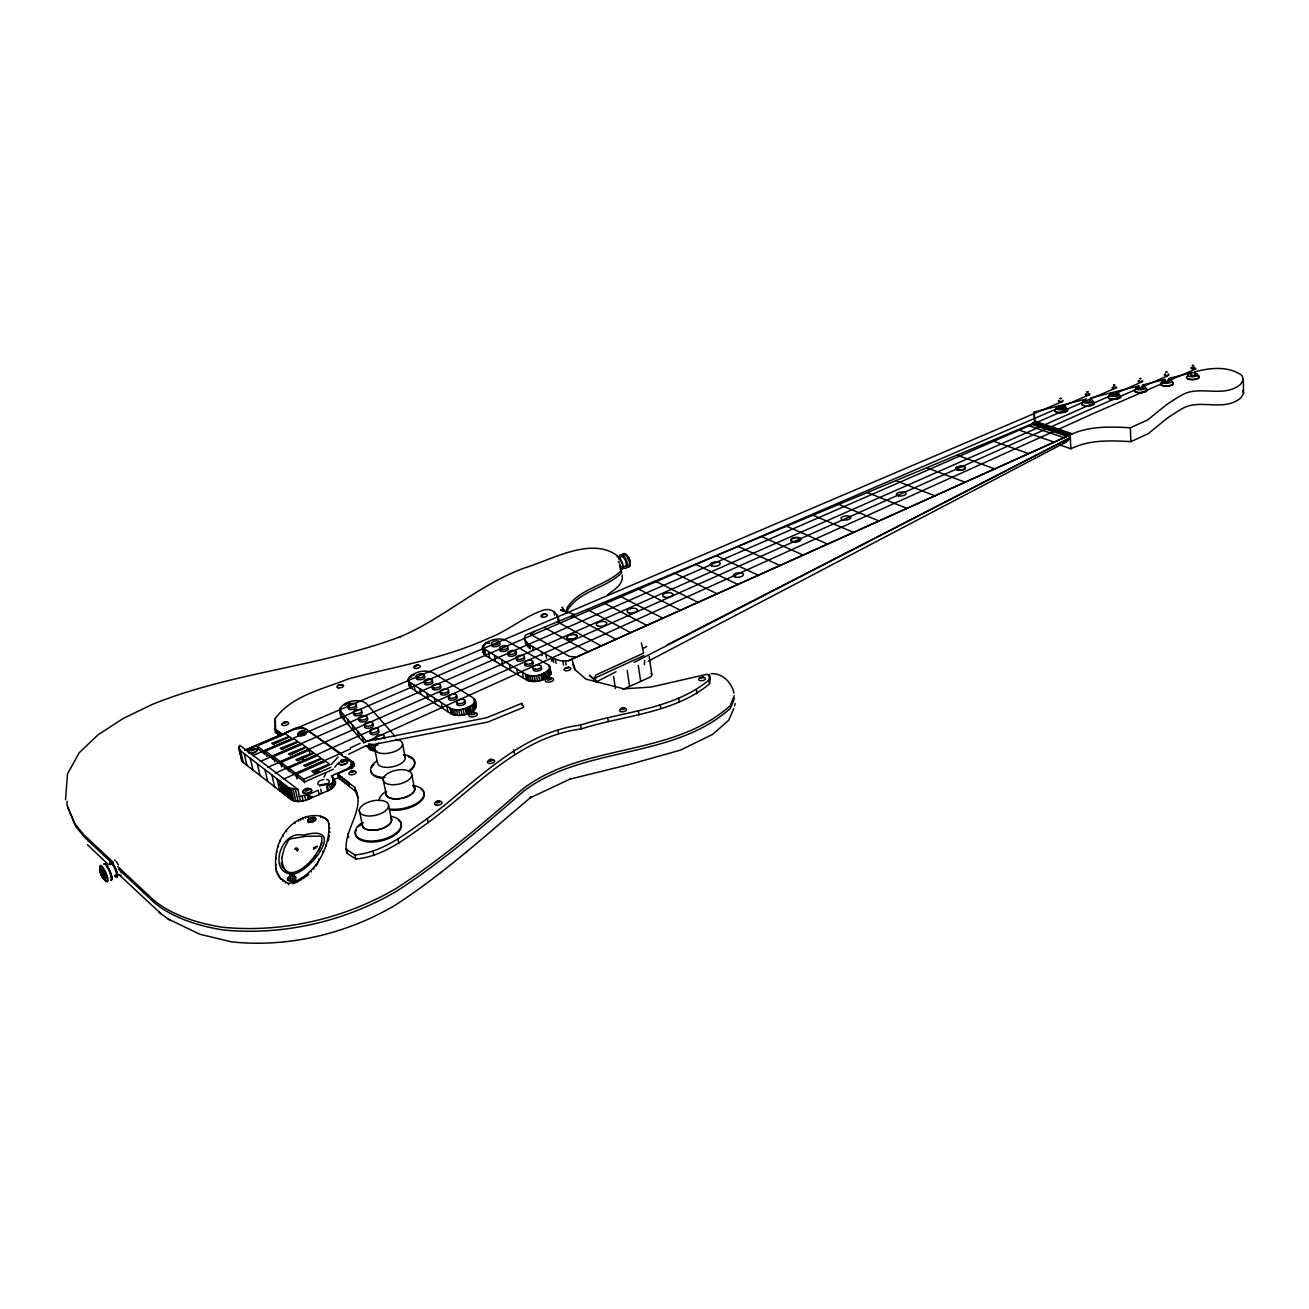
<?xml version="1.0" encoding="UTF-8"?>
<svg xmlns="http://www.w3.org/2000/svg" width="1309" height="1309" viewBox="0 0 1309 1309"><rect width="100%" height="100%" fill="white"/><g stroke="black" fill="none" stroke-linecap="round" stroke-linejoin="round"><path stroke-width="1.5" d="M362.266 736.525L363.477 742.285L341.305 716.759L340.864 714.698M340.864 715.761C334.711 702.393 358.83 696.633 366.52 703.735L394.893 736.116M279.668 732.304L280.535 736.083L275.463 732.435L274.71 719.263C291.498 695.439 322.832 689.319 348.325 678.896C395.613 666.379 444.684 658.591 489.402 637.892C508.841 630.513 524.827 615.77 544.74 609.781C552.071 608.145 558.321 614.052 559.107 621.12M275.463 732.435L275.545 724.891M276.559 871.892C272.272 850.997 282.155 826.094 302.837 818.043C311.035 814.64 326.825 813.085 329.001 824.539M644.683 660.505L644.306 664.661M67.152 801.19L66.939 804.888L74.989 823.885L83.841 834.766L113.425 862.451M408.081 680.124C411.779 671.746 425.883 668.67 433.754 673.268L473.465 698.106C478.505 707.662 456.906 712.505 450.034 708.087L409.226 681.924L408.081 680.124L410.339 687.536L451.114 713.814C459.983 718.33 481.368 713.127 475.069 699.742M409.177 685.736L409.701 683.658M345.232 756.569L353.283 762.165L354.51 764.98L351.041 767.958L337.542 773.979L354.641 787.347C366.945 809.633 341.665 830.511 346.803 853.124L355.819 859.031C383.619 856.511 406.101 838.087 428.092 822.608C475.838 787.2 519.002 737.065 581.18 728.933C624.049 715.189 673.579 713.618 709.543 683.871L709.511 675.493L707.089 674.25L651.178 687.029L623.951 688.845L585.843 679.109L575.42 669.979L572.246 660.44M709.543 683.871L709.511 675.493M550.991 673.922L549.158 665.381L507.434 641.148C498.418 634.75 473.58 643.521 485.852 655.76L526.611 679.976C534.53 683.56 545.738 680.729 550.991 673.922L549.878 666.265M550.173 667.246C546.36 675.248 533.483 677.784 525.629 674.315L482.448 647.775M346.803 853.124L347.278 849.279M276.297 870.763L280.355 878.175L288.389 883.559C313.882 877.668 330.784 848.265 328.755 823.426M734.66 706.026L735.085 703.424M348.554 754.295L366.356 745.59M566.781 613.381L567.648 609.847C580.296 590.359 605.871 588.494 621.66 572.835L620.335 566.748M565.963 612.808L567.272 607.507C579.952 588.036 605.527 586.187 621.317 570.544L619.991 564.457M328.968 837.956L328.117 840.934L327.872 839.805M300.628 801.484L297.896 789.392L239.842 745.312L238.614 747.766L242.198 761.658L292.251 800.437L298.174 801.615L305.782 800.404L327.643 790.865C331.226 789.72 337.869 784.729 333.206 781.097M334.924 784.156L333.828 778.56L331.275 776.008L347.392 768.71L350.485 766.19L351.63 762.46L306.11 729.146L300.334 728.246L293.101 729.506L244.619 750.302M320.95 845.516L322.161 842.505M733.776 708.578L728.737 720.245L712.538 734.447L680.5 750.09L629.613 764.44L569.464 779.248L570.266 778.97L530.047 797.885L531.356 796.854C486.801 834.34 443.636 873.937 394.533 905.583C346.051 934.102 287.751 947.732 231.611 941.891L199.688 934.217L168.157 918.983M734.496 698.253L730.455 708.3C672.711 759.989 584.747 745.296 523.862 791.012C483.054 826.454 441.967 861.944 396.463 891.298C344.692 921.601 282.564 935.968 222.71 929.881A203.566 100.171 -13.2 0 1 154.037 902.441L118.497 869.127M734.185 695.75L730.144 705.78C672.27 757.338 584.37 742.808 523.404 788.427C482.563 823.836 441.444 859.293 395.907 888.615C344.071 918.885 281.926 933.252 222.023 927.181A203.697 100.04 -13.2 0 1 153.333 899.807L117.794 866.542M324.043 777.153L326.056 772.801M593.533 679.895L595.906 675.002L643.635 653.126L641.345 642.932M594.711 680.713L596.282 677.44L643.995 655.547M318.234 851.357L320.361 847.021M318.48 861.584L316.058 866.083L315.813 864.954M571.297 617.488L574.275 615.132M1194.201 372.034C1209.614 367.731 1228.431 365.62 1242.045 375.552L1243.337 379.937L1243.55 393.502L1240.768 397.952C1223.784 412.253 1200.14 398.296 1182.371 408.572A363.951 142.436 0.6 0 0 1166.384 418.831L1148.271 433.639L1130.894 441.64C1110.785 440.478 1089.448 439.595 1070.877 448.791L1057.721 444.258M1243.337 379.937L1240.556 384.355C1223.49 398.541 1199.846 384.748 1181.994 394.958A365.096 141.012 0.5 0 0 1165.959 405.135L1147.78 419.829L1130.371 427.781C1109.541 426.57 1087.468 425.9 1068.389 435.717M327.643 790.865L326.661 786.48L332.748 782.373L333.828 778.56M313.996 858.131L315.813 855.497M1034.339 422.332L1071.237 434.473L1068.684 435.602L1032.899 423.511L1034.339 422.332L1032.899 423.511M1034.846 421.678L1034.372 422.872L525.334 635.176L524.484 637.614L525.711 644.093M331.275 764.521L338.147 756.913M334.695 767.27L337.837 763.507M307.19 865.904L310.053 863.187M607.638 594.842C613.643 589.803 623.722 584.681 622.184 575.191M345.903 849.066L354.919 854.957C382.752 852.421 405.25 834.046 427.29 818.583C475.102 783.207 518.348 733.171 580.558 725.039C623.46 711.311 672.99 709.74 709.036 680.042M465.644 852.666L467.198 851.439M440.38 872.923L441.853 871.745M306.322 876.245L308.515 874.559L308.253 873.414M302.772 878.699L305.226 877.095L304.964 875.95M366.356 745.917L487.962 721.995L523.715 707.318L522.029 703.375L521.587 705.06M292.725 882.708L292.987 883.853L297.454 881.742L301.545 879.484L301.283 878.355M1065.87 442.147L648.2 661.192M350.616 747.783L360.139 743.299M596.004 682.054L615.999 671.746M634.178 662.387L1070.32 437.681A31.76 19.766 63.9 0 1 1063.104 443.424M667.23 644.83L1070.304 437.648M330.424 787.805L331.112 787.478A9.948 4.761 -13 0 0 335.071 781.048L334.351 780.393M622.822 689.499L649.395 677.457A6.66 3.109 -8.4 0 0 651.113 673.431M283.366 779.182L350.419 748.912M363.46 743.021L1095.568 412.531L1196.001 368.876M525.04 640.166L528.574 644.273L553.003 658.312L560.317 660.767L568.221 660.783L1070.173 434.948L1070.877 448.791M1070.173 434.948L568.221 660.783M643.194 648.25L645.026 647.431A6.709 3.043 -8.3 0 0 646.679 646.319M275.446 773.128L1088.368 410.175L1167.775 375.798M332.617 780.197L340.095 776.892M267.87 767.319L1141.873 381.901M330.113 764.571L313.473 772.457L311.853 771.246L329.459 764.096L325.728 761.363L296.848 774.028L303.803 779.28L330.964 767.319M333.37 769.234L304.408 781.997L297.454 776.728M314.062 773.259L318.856 771.148M298.583 796.592L308.139 794.71L309.137 799.112M260.246 761.494L1114.221 388.626M288.814 768.088L295.687 773.292L324.567 760.644L321.932 758.713L305.341 766.518L303.737 765.34L321.294 758.255L317.596 755.538L288.814 768.088L289.616 771.606M1032.866 422.971L1068.651 435.046L1071.22 433.933M302.33 756.913L295.981 759.678L297.552 760.856L314.095 753.117L316.696 755.015L287.915 767.549L281.108 762.411L309.791 749.975L313.456 752.642L302.33 756.913L303.115 760.414M309.022 749.255L306.453 747.357L289.976 755.031L288.405 753.869L305.815 746.899L302.199 744.265L273.614 756.586L280.355 761.674L309.022 749.255L309.808 752.74M252.67 755.686L1089.104 394.876A2.274 0.851 -3.6 0 0 1088.63 393.567M265.563 751.055L272.239 756.095L300.808 743.774L298.256 741.908L281.828 749.517L280.29 748.355L297.634 741.45L294.05 738.832L265.563 751.055L266.856 756.569M534.416 631.511L530.734 634.456L569.497 656.431L577.302 657.069M257.137 745.983L263.731 750.973L292.218 738.751L289.698 736.902L273.319 744.445L271.781 743.299L289.076 736.443L285.542 733.858L257.137 745.983L257.955 749.452M245.814 749.877L1062.368 401.536M521.767 703.358L486.637 717.725L365.244 741.565M1191.714 367.322C1187.95 369.138 1197.277 369.318 1194.446 367.305M293.396 874.134C311.182 871.107 347.54 822.952 303.246 835.224C280.241 829.415 267.281 874.608 293.396 874.134L293.674 875.279M1034.732 423.691L1034.045 412.09L1086.535 398.95M1090.43 397.969L1138.634 385.959M1142.413 385.01L1164.879 379.414M1168.593 378.481L1192.646 372.476M238.614 747.766L240.496 750.793L288.684 787.854L297.896 789.392M377.794 745.426L368.762 743.839L369.972 749.632L376.796 751.35M1192.826 367.158L1193.972 367.191M290.287 873.643L293.658 873.725M711.147 673.66C722.601 672.957 731.747 682.693 734.005 693.148M1034.977 421.22L1072.431 433.819M1036.777 422.872L1071.237 434.473M1036.253 423.511L1068.291 434.31M1031.279 424.181L1067.195 436.355M1028.219 425.507L1064.184 437.713M574.52 614.592L560.612 609.847L564.228 611.532L562.134 607.131L565.144 611.614M1017.977 429.679L1054.105 442.082M991.927 440.658L1028.629 453.585M957.157 455.156L994.905 468.949M926.772 467.755L965.093 482.187M895.929 480.665L935.019 495.849M867.425 492.56L907.202 508.481M838.856 504.423L879.075 520.998M813.053 515.255L853.533 532.387M786.594 526.267L827.812 544.168M761.674 536.608L803.399 555.196M738.276 546.458L780.164 565.586M716.301 555.654L758.435 575.306M695.652 564.326L738.227 584.616M674.511 573.031L717.316 593.877M655.318 581.147L698.351 602.516M637.401 588.51L680.745 610.452M619.697 595.988L662.943 618.273M603.482 602.68L646.908 625.44M587.266 609.519L630.807 632.722M572.213 615.705L616.228 639.528M557.601 621.971L601.469 646.073M544.429 627.518L588.575 652.111M305.946 729.244C298.419 723.386 289.551 732.238 282.433 734.3L274.595 728.655M337.542 773.979L338.393 777.873L355.475 791.291L358.012 797.688M307.55 730.357L342.254 754.491M351.581 764.276L354.101 766.043L353.283 762.165M118.841 874.51L160.892 913.649M158.749 912.078L170.203 920.472M274.236 759.269L280.977 764.358M281.73 765.094L288.536 770.248M289.42 770.788L296.309 775.992M266.185 753.722L272.845 758.762M257.758 748.65L264.353 753.64M474.529 703.817L475.445 704.52M598.082 682.496L589.443 675.182L592.715 678.602M287.276 872.449L282.302 866.754L281.19 862.762M111.216 862.304L84.545 837.302L75.693 826.388L67.626 807.375M108.565 864.824L87.474 844.73M367.191 746.555L369.972 749.632M627.715 558.436L628.467 559.728M339.653 710.1L365.964 740.763M617.341 555.736C591.128 536.199 551.187 559.99 524.434 567.959L523.502 568.351C478.832 584.796 443.702 618.421 400.145 636.796L400.963 636.469C320.361 666.903 232.56 671.926 152.351 704.373L123.111 718.526L97.913 734.905L79.227 752.74L67.479 773.914L65.565 799.734M550.107 671.026L551.122 672.891M351.908 765.732L352.661 767.99L350.992 761.396M709.658 678.406L710.018 679.322M572.835 664.17L574.749 669.913M1242.683 390.54L1243.55 393.502M240.496 750.793L243.294 762.558M238.991 746.555L241.331 756.324M239.4 749.91L242.198 761.658M250.215 758.271L252.997 770.085M275.806 867.834L276.084 868.98M277.213 873.447L277.475 874.592M244.194 753.64L246.992 765.421M278.097 845.565L278.359 846.678M285.264 881.988L285.526 883.133M257.268 763.687L260.049 775.55M276.641 851.357L276.903 852.47M282.597 880.204L282.859 881.333M275.839 857.526L276.117 858.655M280.355 878.175L280.617 879.321M278.555 875.934L278.833 877.063M275.708 864.104L275.97 865.233M263.731 750.973L264.533 754.442M282.924 835.126L283.186 836.238M289.796 874.428L290.058 875.574M264.925 769.577L267.707 781.489M280.191 840.165L280.453 841.278M288.389 883.559L288.651 884.704M273.614 756.586L274.825 761.822M279.128 780.491L282.008 792.583M272.239 756.095L273.041 759.58M276.968 778.839L279.733 790.816M286.278 830.446L286.54 831.559M297.192 880.597L297.454 881.742M271.863 774.912L274.645 786.873M275.414 729.244L276.264 733.007M288.684 787.854L291.449 799.914M288.095 787.396L290.86 799.455M287.08 786.611L289.845 798.67M281.108 762.411L281.926 765.912M294.901 822.15L295.163 823.263M280.355 761.674L281.566 766.927M285.804 785.629L288.569 797.672M284.462 784.598L287.227 796.625M283.235 783.649L286 795.676M282.302 782.929L285.067 794.956M281.746 782.52L284.609 794.596M281.468 782.291L284.233 794.301M281.026 781.964L283.791 793.974M280.519 781.571L283.284 793.581M279.995 781.178L282.777 793.172M279.553 780.818L282.319 792.829M476.116 705.469L476.345 706.484M302.837 818.043L303.083 819.156M313.685 867.916L313.947 869.045M295.425 789.54L298.174 801.615M300.53 819.009L300.775 820.121M293.151 789.425L295.916 801.501M287.915 767.549L288.716 771.066M311.166 870.73L311.427 871.876M298.419 820.039L298.681 821.152M291.154 789.032L293.903 801.108M274.71 719.263L275.577 723.01M277.344 730.635L278.212 734.414M289.485 788.378L292.251 800.437M304.784 795.987L305.782 800.404M319.02 858.949L319.281 860.095M307.91 816.456L308.155 817.552M302.199 796.657L303.197 801.075M296.848 774.028L297.65 777.562M295.687 773.292L296.963 778.888M305.292 817.192L305.553 818.289M322.881 851.292L323.143 852.421M310.577 798.457L309.595 794.056L318.185 790.243L319.167 794.645M313.456 815.523L313.718 816.62M303.803 779.28L304.604 782.815M307.32 795.07L308.319 799.472M320.656 789.147L321.621 793.549M329.672 831.313L329.917 832.426M326.661 819.139L326.906 820.252M325.45 818.24L325.696 819.352M329.148 835.338L329.393 836.467M324.027 817.454L324.272 818.567M322.374 816.816L322.619 817.929M320.492 816.292L320.738 817.405M325.81 845.025L326.056 846.154M327.479 786.12L328.444 790.505M329.524 827.435L329.77 828.548M327.643 820.154L327.888 821.267M333.157 777.481L334.122 781.849M332.551 776.941L334.564 785.433M332.453 776.859L333.402 781.244M332.748 782.373L333.697 786.758M331.422 783.682L332.371 788.067M329.655 784.942L330.621 789.327M339.456 775.353L340.307 779.248M354.919 854.957L355.819 859.031M347.834 833.751L348.718 837.776M348.341 781.637L349.176 785.564M346.41 780.246L347.245 784.173M344.022 778.642L344.856 782.553M341.829 776.957L342.68 780.868M373.016 851.537L373.883 855.611M343.514 715.025L344.742 720.719M340.078 707.956L340.896 711.72M340.929 712.063L342.14 717.741M351.63 762.46L352.546 766.812M339.653 709.036L341.305 716.759M351.352 764.914L351.974 767.81M350.485 766.19L351.107 769.103M354.641 787.347L355.475 791.291M359.288 810.467L362.331 824.67M352.416 725.219L353.626 730.946M347.54 719.639L348.75 725.35M357.537 731.093L358.748 736.836M374.587 748.568L377.45 762.329A14.186 6.774 -12 0 0 394.958 766.207A14.186 6.774 -12 0 0 403.483 754.72A22.384 10.717 -12 0 1 408.212 771.214M373.507 745.426L374.718 751.235M371.641 745.116L372.852 750.908M370.038 744.576L371.249 750.384M368.385 745.001L369.187 748.863M397.936 839.167L398.787 843.225M383.128 779.477L386.04 793.483M388.609 805.722A14.939 7.347 -12.6 0 1 366.553 815.834A14.939 7.347 -12.6 0 1 366.667 802.842A14.939 7.347 -12.6 0 1 388.609 805.722L391.555 819.941M402.583 744.085L405.348 757.846M427.29 818.583L428.092 822.608M411.811 774.846A14.595 7.052 -12 0 1 390.344 784.582A14.595 7.052 -12 0 1 390.246 772.163A14.595 7.052 -12 0 1 411.811 774.846L414.626 788.869M408.13 679.109L409.537 686.685M413.955 684.983L415.068 690.612M410.355 682.676L411.468 688.289M409.226 681.924L410.339 687.536M426.816 693.214L427.912 698.875M419.731 688.681L420.827 694.326M434.31 698.024L435.406 703.702M441.329 702.524L442.426 708.218M452.701 709.298L453.798 715.025M451.13 708.742L452.227 714.469M450.034 708.087L451.114 713.814M446.893 706.075L447.973 711.801M460.948 709.445L462.028 715.189M458.723 709.723L459.803 715.467M456.563 709.789L457.643 715.532M454.534 709.658L455.63 715.385M468.917 706.745L469.98 712.489M468.344 706.991L469.424 712.734M467.755 707.253L468.835 712.996M467.215 707.498L468.278 713.225M466.789 707.678L467.608 713.536M465.366 708.267L466.429 714.01M463.19 708.954L464.253 714.698M474.398 698.81L476.165 707.58M474.512 702.949L475.56 708.676M473.514 704.046L474.562 709.773M472.124 705.109L473.187 710.836M470.389 706.091L471.453 711.818M469.669 706.418L470.733 712.161M469.375 706.549L470.438 712.276M488.552 652.389L489.55 657.952M484.854 650.213L485.852 655.76M483.692 649.493L484.69 655.04M482.841 645.812L483.446 653.322M482.432 646.81L483.855 654.222M513.701 749.844L514.388 753.755M494.491 655.907L495.489 661.47M501.772 660.211L502.754 665.806M516.695 669.03L517.677 674.675M509.496 664.776L510.477 670.388M525.629 674.315L526.611 679.976M522.406 672.417L523.387 678.062M534.334 675.837L535.299 681.514M528.574 644.273L529.245 648.217M527.036 642.866L527.707 646.81M532.19 675.919L533.156 681.58M525.858 641.508L526.529 645.435M530.178 675.788L531.159 681.449M528.345 675.46L529.327 681.122M526.758 674.92L527.74 680.582M541.942 673.971L542.891 679.633M540.797 674.43L541.746 680.107M538.686 675.1L539.652 680.762M532.567 646.613L533.238 650.557M536.51 675.575L537.475 681.236M529.72 644.993L530.39 648.92M545.869 654.238L546.524 658.198M548.602 670.372L549.551 676.033M557.863 729.702L558.501 733.596M547.309 671.386L548.258 677.048M545.64 672.335L546.589 677.997M544.937 672.646L545.886 678.324M541.37 651.653L542.041 655.613M544.659 672.777L545.608 678.438M544.217 672.973L545.166 678.635M543.677 673.202L544.626 678.88M543.104 673.464L544.069 679.126M542.581 673.693L543.546 679.355M542.171 673.873L543.12 679.535M555.376 659.409L556.03 663.385M553.003 658.312L553.674 662.305M551.253 657.314L551.923 661.29M549.158 665.381L549.796 669.144M549.518 669.324L550.467 674.986M562.886 661.045L563.541 665.037M554.002 611.548L554.591 615.165M580.558 725.039L581.18 728.933M565.521 661.045L566.175 665.037M557.961 617.668L558.55 621.3L557.127 615.148M607.671 717.708L608.276 721.603M613.577 676.475L615.426 688.55M627.191 670.372L629.596 686.44M638.367 711L638.956 714.878M638.301 665.381L640.674 681.416M649.182 656.529L651.784 674.511M660.243 704.684L660.8 708.562M678.716 698.139L679.256 702M696.437 689.941L696.961 693.803M709.151 674.577L709.969 679.78M241.412 759.498L241.543 760.627M1034.045 412.09L1034.863 422.218M1130.371 427.781L1130.894 441.64M1062.384 400.325A2.274 0.851 -3.8 0 1 1062.221 401.601A2.274 0.851 -3.8 0 1 1058.899 401.618A2.274 0.851 -3.8 0 1 1059.652 400.341M1089.104 394.876A2.274 0.851 -3.6 0 1 1085.537 394.893A2.274 0.851 -3.6 0 1 1086.912 393.584M309.644 789A4.598 2.193 -13.2 0 1 310.037 792.599A4.598 2.193 -13.2 0 1 302.984 792.796A4.598 2.193 -13.2 0 1 307.419 789.065M304.441 731.535A4.385 2.013 -12.8 0 1 305.586 734.3A4.385 2.013 -12.8 0 1 299.27 735.707A4.385 2.013 -12.8 0 1 299.237 732.68M300.154 732.222A4.385 2.013 -12.8 0 1 301.201 731.846M326.612 779.428A5.907 2.814 -13 0 1 327.037 784.058A5.907 2.814 -13 0 1 317.989 784.238A5.907 2.814 -13 0 1 323.765 779.477M312.066 796.232A4.598 2.209 -13.3 0 1 311.313 796.821M309.268 797.737A4.598 2.209 -13.3 0 1 308.09 797.999M344.431 760.349A4.5 2.127 -12.6 0 1 347.425 762.525A4.5 2.127 -12.6 0 1 341.944 764.931A4.5 2.127 -12.6 0 1 338.949 762.754M341.076 761.102A4.5 2.127 -12.6 0 1 343.285 760.447M251.786 749.223A4.451 2.029 -13.5 0 1 256.924 749.877A4.451 2.029 -13.5 0 1 253.537 752.97A4.451 2.029 -13.5 0 1 248.415 752.315M248.334 751.791A4.451 2.029 -13.5 0 1 250.706 749.615M319.609 786.087A5.891 2.831 -13 0 1 323.225 784.189M324.73 783.862A5.891 2.831 -13 0 1 329.59 784.549M291.842 876.375A4.222 2.143 -14.2 0 1 295.327 878.928A4.222 2.143 -14.2 0 1 288.389 880.548A4.222 2.143 -14.2 0 1 290.762 876.621M310.004 818.583A4.042 1.98 -13.4 0 1 315.829 819.221A4.042 1.98 -13.4 0 1 310.38 822.167A4.042 1.98 -13.4 0 1 309.169 819.041M295.867 879.664A4.222 2.143 -14.2 0 1 295.425 880.27M293.854 881.333A4.222 2.143 -14.2 0 1 292.84 881.71M308.613 822.723A4.042 1.98 -13.4 0 1 308.155 821.774M345.396 760.005A4.5 2.127 -12.6 0 1 347.065 762.525A4.5 2.127 -12.6 0 1 341.502 764.538A4.5 2.127 -12.6 0 1 338.867 762.362M340.995 760.709A4.5 2.127 -12.6 0 1 343.203 760.071M367.24 718.101A4.5 2.062 -12 0 1 363.902 721.766A4.5 2.062 -12 0 1 359.141 719.901M384.764 738.096A4.565 2.143 -12 0 1 384.601 738.685M375.928 740.076A4.565 2.143 -12 0 1 376.403 738.341M384.175 737.098A4.565 2.143 -12 0 1 384.617 737.556M372.132 724.041A4.516 2.094 -12 0 1 372.329 726.871A4.516 2.094 -12 0 1 366.356 728.197A4.516 2.094 -12 0 1 365.146 725.595M355.59 705.469A4.451 2.013 -12.1 0 1 355.737 708.218A4.451 2.013 -12.1 0 1 349.879 709.511A4.451 2.013 -12.1 0 1 348.718 706.991M377.777 730.357A4.549 2.111 -12 0 1 377.974 733.236A4.549 2.111 -12 0 1 371.985 734.578A4.549 2.111 -12 0 1 370.742 731.927M362.151 712.341A4.467 2.045 -12 0 1 357.242 715.728A4.467 2.045 -12 0 1 354.134 713.127M464.155 701.379A4.451 2.062 -10.8 0 1 464.548 704.144A4.451 2.062 -10.8 0 1 458.674 705.453A4.451 2.062 -10.8 0 1 457.266 702.9M448.398 691.316A4.418 2.013 -10.9 0 1 445.322 694.866A4.418 2.013 -10.9 0 1 440.462 693.066M455.876 696.159A4.434 2.045 -10.9 0 1 456.007 699.071A4.434 2.045 -10.9 0 1 449.821 700.053A4.434 2.045 -10.9 0 1 449.707 697.141M423.641 675.82A4.352 1.963 -11.1 0 1 423.952 678.455A4.352 1.963 -11.1 0 1 418.209 679.715A4.352 1.963 -11.1 0 1 416.917 677.309M440.299 686.194A4.402 1.996 -11 0 1 439.415 688.91A4.402 1.996 -11 0 1 433.852 689.794A4.402 1.996 -11 0 1 432.804 687.389M432.723 681.547A4.369 1.98 -11 0 1 428.059 684.803A4.369 1.98 -11 0 1 424.82 682.316M431.577 680.827A4.369 1.98 -11 0 1 432.281 681.138M1146.193 388.969A6.365 2.356 -3.1 0 1 1144.082 392.307A6.365 2.356 -3.1 0 1 1135.328 391.931A6.365 2.356 -3.1 0 1 1137.472 388.593M1065.804 408.424A6.381 2.405 -3.8 0 1 1066.115 411.664A6.381 2.405 -3.8 0 1 1057.574 412.548A6.381 2.405 -3.8 0 1 1055.774 409.455M1197.244 375.503A6.349 2.307 -2.7 0 1 1197.637 378.759A6.349 2.307 -2.7 0 1 1188.654 379.25A6.349 2.307 -2.7 0 1 1188.294 375.994M1092.41 401.748A6.381 2.389 -3.6 0 1 1092.442 405.135A6.381 2.389 -3.6 0 1 1083.443 405.626A6.381 2.389 -3.6 0 1 1083.427 402.239M1172.34 382.424A6.365 2.34 -2.9 0 1 1170.295 385.73A6.365 2.34 -2.9 0 1 1161.541 385.37A6.365 2.34 -2.9 0 1 1163.603 382.064M1119.899 395.563A6.365 2.373 -3.3 0 1 1118.59 398.64A6.365 2.373 -3.3 0 1 1110.408 399.098A6.365 2.373 -3.3 0 1 1108.887 396.169M1090.266 399.474A4.941 1.849 -3.6 0 1 1091.608 402.19A4.941 1.849 -3.6 0 1 1084.032 402.616A4.941 1.849 -3.6 0 1 1085.341 399.752M1092.41 401.421A6.381 2.389 -3.6 0 1 1092.442 404.808A6.381 2.389 -3.6 0 1 1083.427 405.299A6.381 2.389 -3.6 0 1 1083.41 401.912M1115.546 392.733A4.941 1.833 -3.4 0 1 1118.41 395.4A4.941 1.833 -3.4 0 1 1110.327 395.858A4.941 1.833 -3.4 0 1 1112.994 392.88M1119.882 395.236A6.365 2.373 -3.3 0 1 1118.131 398.46A6.365 2.373 -3.3 0 1 1109.59 398.509A6.365 2.373 -3.3 0 1 1109.868 395.285M1117.526 394.5A6.365 2.373 -3.3 0 1 1118.851 394.794M1141.841 386.155A4.941 1.816 -3.1 0 1 1144.786 388.806A4.941 1.816 -3.1 0 1 1136.703 389.248A4.941 1.816 -3.1 0 1 1139.305 386.302M1146.193 388.642A6.365 2.356 -3.1 0 1 1144.066 391.98A6.365 2.356 -3.1 0 1 1135.328 391.604A6.365 2.356 -3.1 0 1 1137.472 388.266M1167.988 379.626A4.925 1.8 -2.9 0 1 1170.982 382.228A4.925 1.8 -2.9 0 1 1162.932 382.686A4.925 1.8 -2.9 0 1 1165.452 379.757M1172.324 382.097A6.365 2.323 -2.9 0 1 1169.804 385.517A6.365 2.323 -2.9 0 1 1161.034 384.699A6.365 2.323 -2.9 0 1 1165.092 381.41M1193.972 373.13A4.925 1.784 -2.7 0 1 1197.031 375.716A4.925 1.784 -2.7 0 1 1188.981 376.158A4.925 1.784 -2.7 0 1 1191.435 373.261M1195.886 374.881A6.349 2.307 -2.7 0 1 1198.291 378.072A6.349 2.307 -2.7 0 1 1189.063 379.037A6.349 2.307 -2.7 0 1 1188.294 375.667M1062.45 406.019A4.958 1.865 -3.8 0 1 1065.166 408.735A4.958 1.865 -3.8 0 1 1057.067 409.177A4.958 1.865 -3.8 0 1 1059.897 406.15M1065.788 408.081A6.381 2.405 -3.8 0 1 1065.722 411.501A6.381 2.405 -3.8 0 1 1056.707 411.991A6.381 2.405 -3.8 0 1 1056.788 408.572M1062.941 407.623A6.381 2.405 -3.8 0 1 1064.479 407.77M1089.792 400.685A2.274 0.851 -3.6 0 1 1089.284 401.781A2.274 0.851 -3.6 0 1 1086.372 401.945A2.274 0.851 -3.6 0 1 1085.865 400.898M1194.626 374.096A2.258 0.818 -2.7 0 1 1194.61 375.323A2.258 0.818 -2.7 0 1 1191.288 375.339A2.258 0.818 -2.7 0 1 1191.877 374.129M1115.759 393.698A2.274 0.834 -3.4 0 1 1116.397 394.942A2.274 0.834 -3.4 0 1 1112.928 395.122A2.274 0.834 -3.4 0 1 1113.484 393.829M1115.939 386.973A2.274 0.834 -3.4 0 1 1115.841 388.2A2.274 0.834 -3.4 0 1 1112.519 388.233A2.274 0.834 -3.4 0 1 1113.206 386.989M1114.335 386.81A2.274 0.834 -3.4 0 1 1114.924 386.81M1168.364 380.788A2.258 0.834 -2.9 0 1 1168.332 382.015A2.258 0.834 -2.9 0 1 1165.01 382.032A2.258 0.834 -2.9 0 1 1165.632 380.804M1168.168 373.965A2.274 0.818 -3 0 1 1168.119 375.192A2.274 0.818 -3 0 1 1164.797 375.225A2.274 0.818 -3 0 1 1165.419 373.998M1062.286 407.083A2.274 0.851 -3.8 0 1 1062.99 408.277A2.274 0.851 -3.8 0 1 1059.668 408.621A2.274 0.851 -3.8 0 1 1059.537 407.361M1142.282 387.317A2.258 0.834 -3.1 0 1 1142.217 388.56A2.258 0.834 -3.1 0 1 1138.895 388.577A2.258 0.834 -3.1 0 1 1139.55 387.333M1142.037 380.494A2.274 0.834 -3.2 0 1 1141.972 381.721A2.274 0.834 -3.2 0 1 1138.65 381.737A2.274 0.834 -3.2 0 1 1139.305 380.51M964.16 466.855A4.827 1.931 -4.6 0 1 963.539 469.735A4.827 1.931 -4.6 0 1 956.535 469.702A4.827 1.931 -4.6 0 1 958.384 466.838M959.562 466.577A4.827 1.931 -4.6 0 1 963.195 466.593M618.944 557.896A7.298 3.436 67.2 0 1 623.706 556.096A7.298 3.436 67.2 0 1 627.355 566.159A7.298 3.436 67.2 0 1 621.955 566.175M621.939 555.311A7.314 3.469 67.2 0 1 628.745 557.994A7.314 3.469 67.2 0 1 628.025 567.222M620.204 557.929A5.285 2.487 67.2 0 1 623.509 557.618A5.285 2.487 67.2 0 1 626.226 563.852A5.285 2.487 67.2 0 1 623.837 566.306M618.421 561.414A6.987 3.289 67.2 0 1 619.239 563.017M619.861 564.735A6.987 3.289 67.2 0 1 620.171 569.3M623.002 554.607A6.741 3.191 67.2 0 1 629.564 559.647A6.741 3.191 67.2 0 1 627.224 566.273M624.982 555.343A5.04 2.389 67.2 0 1 629.138 558.91A5.04 2.389 67.2 0 1 628.991 564.572M626.536 556.669A3.289 1.554 67.2 0 1 628.844 559.09A3.289 1.554 67.2 0 1 629.073 562.51M617.095 556.734A6.987 3.289 67.2 0 1 622.609 563.574A6.987 3.289 67.2 0 1 620.941 569.857M618.339 558.534A5.301 2.487 67.2 0 1 620.662 560.988M621.3 562.199A5.301 2.487 67.2 0 1 621.759 563.508M531.814 662.207A4.336 1.963 -9.8 0 1 532.125 664.988A4.336 1.963 -9.8 0 1 526.071 665.954A4.336 1.963 -9.8 0 1 525.776 663.172M541.042 667.459A4.352 1.996 -9.7 0 1 540.372 670.11A4.352 1.996 -9.7 0 1 534.841 670.993A4.352 1.996 -9.7 0 1 533.597 668.637M499.4 643.226A4.254 1.882 -10.1 0 1 496.536 646.531A4.254 1.882 -10.1 0 1 491.742 644.895M378.677 739.176A4.565 2.143 -12 0 1 376.223 736.231A4.565 2.143 -12 0 1 383.586 735.053A4.565 2.143 -12 0 1 381.001 738.8M507.565 647.971A4.271 1.914 -10 0 1 506.55 650.688A4.271 1.914 -10 0 1 500.872 651.244A4.271 1.914 -10 0 1 500.889 648.626M515.091 652.471A4.287 1.931 -9.9 0 1 515.599 655.04A4.287 1.931 -9.9 0 1 509.937 656.284A4.287 1.931 -9.9 0 1 508.465 653.927M524.124 657.609A4.32 1.947 -9.8 0 1 521.293 661.012A4.32 1.947 -9.8 0 1 516.384 659.327M304.359 731.142A4.385 2.013 -12.8 0 1 304.719 734.431A4.385 2.013 -12.8 0 1 297.977 734.644A4.385 2.013 -12.8 0 1 302.232 731.207M476.051 712.849A4.352 2.045 -10.7 0 1 475.658 716.072A4.352 2.045 -10.7 0 1 469.26 716.268A4.352 2.045 -10.7 0 1 471.878 712.98M472.974 712.734A4.352 2.045 -10.7 0 1 475.134 712.669M350.747 771.656A3.698 1.767 -12.6 0 1 356.13 772.195A3.698 1.767 -12.6 0 1 351.188 774.83A3.698 1.767 -12.6 0 1 349.978 772.065M286.262 722.061A3.551 1.604 -12.9 0 1 287.98 724.302A3.551 1.604 -12.9 0 1 282.286 725.219A3.551 1.604 -12.9 0 1 284.462 722.339M409.586 678.782A4.205 1.882 -11.2 0 1 410.224 676.36M411.091 675.919A4.205 1.882 -11.2 0 1 413.153 675.346M344.643 705.027A4.287 1.947 -12.1 0 1 346.214 704.062M347.229 703.702A4.287 1.947 -12.1 0 1 350.419 703.391M483.823 646.679A4.107 1.816 -10.2 0 1 486.097 643.619M487.144 643.39A4.107 1.816 -10.2 0 1 489.19 643.308M547.047 678.716A4.254 1.963 -9.6 0 1 553.527 679.24A4.254 1.963 -9.6 0 1 548.144 682.136A4.254 1.963 -9.6 0 1 546.229 679.158M701.624 677.408A3.518 1.653 -7.6 0 1 705.355 679.191A3.518 1.653 -7.6 0 1 699.644 680.484A3.518 1.653 -7.6 0 1 700.74 677.604M490.875 759.809A3.698 1.8 -10.7 0 1 494.36 761.838A3.698 1.8 -10.7 0 1 488.29 763.212A3.698 1.8 -10.7 0 1 489.942 760.022M395.613 739.323A14.235 6.709 -11.9 0 1 400.014 748.453A14.235 6.709 -11.9 0 1 379.512 753.035A14.235 6.709 -11.9 0 1 378.776 743.087M408.31 756.782A22.368 10.734 -12 0 1 409.701 771.279M381.672 778.25A22.368 10.734 -12 0 1 370.807 770.477M371.625 767.532A22.368 10.734 -12 0 1 373.867 764.554M384.961 777.53A22.384 10.717 -12 0 1 377.188 760.774M412.679 785.564A14.546 7.118 -12.1 0 1 402.19 798.081A14.546 7.118 -12.1 0 1 386.548 791.52M421.187 789.294A22.94 11.274 -12.1 0 1 417.735 803.759A22.94 11.274 -12.1 0 1 390.409 809.993M412.744 785.482A22.94 11.274 -12.1 0 1 421.089 799.832A22.94 11.274 -12.1 0 1 390.197 808.995M378.988 800.797A22.94 11.274 -12.1 0 1 385.697 791.65M413.006 785.416A14.939 7.298 -12.1 0 1 402.239 798.277A14.939 7.298 -12.1 0 1 386.171 791.536M391.08 818.06A14.89 7.412 -12.6 0 1 376.812 829.922A15.053 7.494 -12.6 0 1 362.74 822.641M362.888 822.625A14.89 7.412 -12.6 0 0 376.812 829.922A15.053 7.494 -12.6 0 0 391.227 818.027M391.506 816.489A23.48 11.732 -12.7 0 1 396.185 832.966A23.48 11.732 -12.7 0 1 362.691 839.903A23.48 11.732 -12.7 0 1 362.168 822.559M398.411 820.187A23.48 11.748 -12.7 0 1 381.23 840.902A23.48 11.748 -12.7 0 1 356.277 829.873M358.666 826.634A23.48 11.748 -12.7 0 1 361.022 824.555M106.356 866.509A6.447 1.604 66.2 0 1 109.972 872.89A6.447 1.604 66.2 0 1 110.431 877.832M99.942 868.456A8.901 2.209 66.2 0 1 103.215 867.802A8.901 2.209 66.2 0 1 108.025 879.893A8.901 2.209 66.2 0 1 103.918 878.404M110.709 880.008A8.901 2.225 66.2 0 0 109.891 871.139A8.868 2.209 66.2 0 0 103.886 864.284A8.901 2.225 66.2 0 1 109.891 871.139A8.868 2.209 66.2 0 1 110.725 879.959M110.48 864.644A6.414 1.62 66.2 0 1 114.619 868.096A6.414 1.62 66.2 0 1 115.552 875.263M121.132 875.034A8.476 2.143 66.2 0 1 119.266 874.821M114.587 860.029A8.476 2.143 66.2 0 1 115.405 860.618M116.354 861.682A8.476 2.143 66.2 0 1 118.399 864.971M120.166 868.996A8.476 2.143 66.2 0 1 121.164 872.678M101.578 874.576A8.214 2.029 66.2 0 1 101.055 866.525A8.214 2.029 66.2 0 1 107.06 878.143A8.214 2.029 66.2 0 1 103.476 878.224A4.009 0.998 66.2 0 1 100.351 872.988A4.009 0.998 66.2 0 1 101.971 872.383A4.009 0.998 66.2 0 1 103.575 878.208M411.697 677.048A2.454 1.096 -11.2 0 1 410.977 675.526A2.454 1.096 -11.2 0 1 414.593 674.839M485.017 644.732A2.389 1.064 -10.2 0 1 485.786 643.144A2.389 1.064 -10.2 0 1 489.042 643.014M345.805 704.995A2.503 1.129 -12.1 0 1 346.77 703.26A2.503 1.129 -12.1 0 1 350.108 703.146M703.555 677.342L700.151 677.882L703.555 677.342M281.844 857.624C283.104 893.965 324.354 854.941 321.769 837.204A7.739 3.845 -13.6 0 0 320.067 836.075L305.881 836.287L290.696 838.824A5.334 2.634 -13.8 0 0 288.487 840.133L284.38 848.101L281.844 857.624M100.793 873.054L102.364 876.392L100.793 873.054M568.891 667.41L565.553 667.95L568.891 667.41M545.477 614.101L542.302 614.592L545.477 614.101M313.98 847.594L313.538 849.426L313.964 848.216L315.714 848.183A8.345 3.649 -85.9 0 0 317.203 846.105L314.045 847.594M1193.464 365.44L1192.254 365.44L1193.448 365.489M418.34 665.201L415.068 665.725L418.34 665.201M1165.943 372.116L1167.137 372.116L1166.09 372.018M1139.795 378.628L1140.99 378.628L1139.943 378.53M341.633 684.689L338.311 685.212L341.633 684.689M1113.664 385.108L1114.875 385.108L1113.73 385.059M1087.992 391.816L1086.765 391.882L1087.975 391.882M286.606 722.159C282.973 725.693 282.744 719.868 286.606 722.159M297.65 849.688L297.127 851.128C300.416 845.385 290.074 849.279 297.65 849.688M1060.045 398.476L1061.255 398.476L1060.11 398.411M341.567 762.182A2.471 1.162 -12.6 0 0 345.249 760.562A2.471 1.162 -12.6 0 0 341.649 760.104A2.471 1.162 -12.6 0 0 341.567 762.182M304.784 793.27A4.598 2.193 -13.2 0 0 311.673 790.211A4.598 2.193 -13.2 0 0 305.062 789.343A4.598 2.193 -13.2 0 0 304.784 793.27M305.57 790.898A2.536 1.211 -13.2 0 0 309.349 789.229A2.536 1.211 -13.2 0 0 305.717 788.738A2.536 1.211 -13.2 0 0 305.57 790.898M250.199 752.904A4.451 2.029 -13.5 0 0 256.924 750.024A4.451 2.029 -13.5 0 0 250.608 749.223A4.451 2.029 -13.5 0 0 250.199 752.904M250.968 750.646A2.454 1.113 -13.5 0 0 254.666 749.059A2.454 1.113 -13.5 0 0 251.197 748.617A2.454 1.113 -13.5 0 0 250.968 750.646M957.992 469.866A4.827 1.931 -4.6 0 0 965.388 467.804A4.827 1.931 -4.6 0 0 958.352 466.495A4.827 1.931 -4.6 0 0 957.992 469.866M792.779 541.861A5.023 2.127 -6.4 0 0 800.715 539.635A5.023 2.127 -6.4 0 0 793.712 538.097A5.023 2.127 -6.4 0 0 792.779 541.861M792.747 541.501A5.023 2.127 -6.4 0 0 800.666 539.292A5.023 2.127 -6.4 0 0 793.663 537.754A5.023 2.127 -6.4 0 0 792.747 541.501M569.48 639.168A5.334 2.389 -9.1 0 0 577.073 635.863A5.334 2.389 -9.1 0 0 568.859 635.078A5.334 2.389 -9.1 0 0 569.48 639.168M569.546 639.528A5.334 2.389 -9.1 0 0 577.138 636.223A5.334 2.389 -9.1 0 0 568.908 635.454A5.334 2.389 -9.1 0 0 569.546 639.528M628.876 612.841A5.252 2.323 -8.4 0 0 637.336 610.436A5.252 2.323 -8.4 0 0 630.398 608.669A5.252 2.323 -8.4 0 0 628.876 612.841M598.18 626.144A5.301 2.356 -8.8 0 0 606.738 623.706A5.301 2.356 -8.8 0 0 599.833 621.89A5.301 2.356 -8.8 0 0 598.18 626.144M664.514 597.182A5.203 2.274 -7.9 0 0 672.859 594.826A5.203 2.274 -7.9 0 0 665.905 593.108A5.203 2.274 -7.9 0 0 664.514 597.182M735.347 577.105A5.154 2.225 -7 0 0 743.528 574.798A5.154 2.225 -7 0 0 736.492 573.146A5.154 2.225 -7 0 0 735.347 577.105M712.145 566.159A5.089 2.176 -7.3 0 0 720.245 563.884A5.089 2.176 -7.3 0 0 713.34 562.265A5.089 2.176 -7.3 0 0 712.145 566.159M898.498 495.849A4.909 1.996 -5.2 0 0 906.09 493.738A4.909 1.996 -5.2 0 0 899.054 492.348A4.909 1.996 -5.2 0 0 898.498 495.849M843.045 519.886A4.974 2.062 -5.8 0 0 850.817 517.726A4.974 2.062 -5.8 0 0 843.798 516.253A4.974 2.062 -5.8 0 0 843.045 519.886M366.291 726.331A4.516 2.078 -12 0 0 373 723.419A4.516 2.078 -12 0 0 366.373 722.633A4.516 2.078 -12 0 0 366.291 726.331M450.394 698.335A4.434 2.045 -10.8 0 0 456.874 695.504A4.434 2.045 -10.8 0 0 450.231 694.784A4.434 2.045 -10.8 0 0 450.394 698.335M458.657 703.587A4.467 2.062 -10.8 0 0 465.153 700.724A4.467 2.062 -10.8 0 0 458.461 699.988A4.467 2.062 -10.8 0 0 458.657 703.587M526.676 664.236A4.336 1.963 -9.8 0 0 532.91 661.52A4.336 1.963 -9.8 0 0 526.3 660.849A4.336 1.963 -9.8 0 0 526.676 664.236M493.558 644.862A4.254 1.882 -10.1 0 0 499.711 642.228A4.254 1.882 -10.1 0 0 493.28 641.59A4.254 1.882 -10.1 0 0 493.558 644.862M535.168 669.21A4.352 1.98 -9.7 0 0 541.419 666.461A4.352 1.98 -9.7 0 0 534.759 665.79A4.352 1.98 -9.7 0 0 535.168 669.21M371.92 732.696A4.549 2.111 -12 0 0 378.645 729.751A4.549 2.111 -12 0 0 371.985 728.966A4.549 2.111 -12 0 0 371.92 732.696M360.728 720.032A4.5 2.062 -12 0 0 367.404 717.152A4.5 2.062 -12 0 0 360.826 716.383A4.5 2.062 -12 0 0 360.728 720.032M442.213 693.148A4.418 2.013 -10.9 0 0 448.676 690.334A4.418 2.013 -10.9 0 0 442.066 689.63A4.418 2.013 -10.9 0 0 442.213 693.148M418.16 677.898A4.352 1.947 -11.1 0 0 424.558 675.149A4.352 1.947 -11.1 0 0 418.095 674.462A4.352 1.947 -11.1 0 0 418.16 677.898M426.096 682.922A4.369 1.98 -11 0 0 432.51 680.156A4.369 1.98 -11 0 0 426.014 679.469A4.369 1.98 -11 0 0 426.096 682.922M349.798 707.662A4.451 2.013 -12.1 0 0 356.424 704.831A4.451 2.013 -12.1 0 0 349.928 704.095A4.451 2.013 -12.1 0 0 349.798 707.662M355.23 713.814A4.467 2.045 -12 0 0 361.889 710.951A4.467 2.045 -12 0 0 355.344 710.214A4.467 2.045 -12 0 0 355.23 713.814M509.954 654.451A4.287 1.931 -9.9 0 0 516.139 651.784A4.287 1.931 -9.9 0 0 509.61 651.129A4.287 1.931 -9.9 0 0 509.954 654.451M434.113 688.01A4.402 1.996 -11 0 0 440.56 685.229A4.402 1.996 -11 0 0 433.999 684.525A4.402 1.996 -11 0 0 434.113 688.01M501.707 649.64A4.271 1.914 -10 0 0 507.892 646.973A4.271 1.914 -10 0 0 501.396 646.335A4.271 1.914 -10 0 0 501.707 649.64M518.266 659.327A4.32 1.947 -9.8 0 0 524.484 656.627A4.32 1.947 -9.8 0 0 517.906 655.956A4.32 1.947 -9.8 0 0 518.266 659.327M300.53 733.187A2.422 1.096 -12.8 0 0 304.163 731.633A2.422 1.096 -12.8 0 0 300.677 731.224A2.422 1.096 -12.8 0 0 300.53 733.187M310.577 820.138A2.078 1.014 -13.4 0 0 313.685 818.73A2.078 1.014 -13.4 0 0 310.691 818.305A2.078 1.014 -13.4 0 0 310.577 820.138M309.693 821.757A4.042 1.98 -13.4 0 0 315.747 819.025A4.042 1.98 -13.4 0 0 309.922 818.223A4.042 1.98 -13.4 0 0 309.693 821.757M289.371 880.482A4.222 2.143 -14.2 0 0 295.703 877.554A4.222 2.143 -14.2 0 0 289.665 876.637A4.222 2.143 -14.2 0 0 289.371 880.482M290.287 878.764A2.176 1.096 -14.2 0 0 293.56 877.243A2.176 1.096 -14.2 0 0 290.451 876.785A2.176 1.096 -14.2 0 0 290.287 878.764M338.507 687.929A3.452 1.538 -12 0 0 343.645 685.752A3.452 1.538 -12 0 0 338.638 685.212A3.452 1.538 -12 0 0 338.507 687.929M415.313 668.408A3.403 1.522 -11.1 0 0 420.32 666.281A3.403 1.522 -11.1 0 0 415.264 665.757A3.403 1.522 -11.1 0 0 415.313 668.408M565.93 670.683A3.452 1.587 -9.3 0 0 570.855 668.506A3.452 1.587 -9.3 0 0 565.553 667.966A3.452 1.587 -9.3 0 0 565.93 670.683M436.47 805.182A3.796 1.898 -11.7 0 0 442.049 802.613A3.796 1.898 -11.7 0 0 436.372 801.877A3.796 1.898 -11.7 0 0 436.47 805.182M620.728 711.605A3.583 1.718 -8.8 0 0 626.504 709.887A3.583 1.718 -8.8 0 0 621.791 708.529A3.583 1.718 -8.8 0 0 620.728 711.605M542.646 617.161A3.289 1.44 -9.4 0 0 547.358 615.165A3.289 1.44 -9.4 0 0 542.335 614.69A3.289 1.44 -9.4 0 0 542.646 617.161M112.558 863.4A8.443 2.127 66.2 0 0 109.76 864.48A8.476 2.127 66.2 0 1 112.574 863.367A8.476 2.127 66.2 0 1 117.385 874.347A8.476 2.127 66.2 0 1 114.554 875.41A8.443 2.127 66.2 0 0 117.352 874.33A8.443 2.127 66.2 0 0 112.558 863.4M100.122 871.892A6.136 1.522 66.2 0 0 105.031 879.861A6.136 1.522 66.2 0 0 102.593 870.976A6.136 1.522 66.2 0 0 100.122 871.892M621.677 709.363A1.751 0.834 -8.8 0 0 624.508 708.529A1.751 0.834 -8.8 0 0 622.2 707.858A1.751 0.834 -8.8 0 0 621.677 709.363M351.287 772.408A1.816 0.867 -12.5 0 0 353.97 771.214A1.816 0.867 -12.5 0 0 351.336 770.886A1.816 0.867 -12.5 0 0 351.287 772.408M471.649 714.616A2.536 1.194 -10.7 0 0 475.347 712.996A2.536 1.194 -10.7 0 0 471.535 712.554A2.536 1.194 -10.7 0 0 471.649 714.616M548.029 679.862A2.487 1.145 -9.6 0 0 551.58 678.291A2.487 1.145 -9.6 0 0 547.784 677.898A2.487 1.145 -9.6 0 0 548.029 679.862M437.124 802.728A1.865 0.933 -11.7 0 0 439.84 801.468A1.865 0.933 -11.7 0 0 437.075 801.108A1.865 0.933 -11.7 0 0 437.124 802.728M489.91 761.069A1.8 0.884 -10.7 0 0 492.528 759.874A1.8 0.884 -10.7 0 0 489.795 759.547A1.8 0.884 -10.7 0 0 489.91 761.069"/></g></svg>
